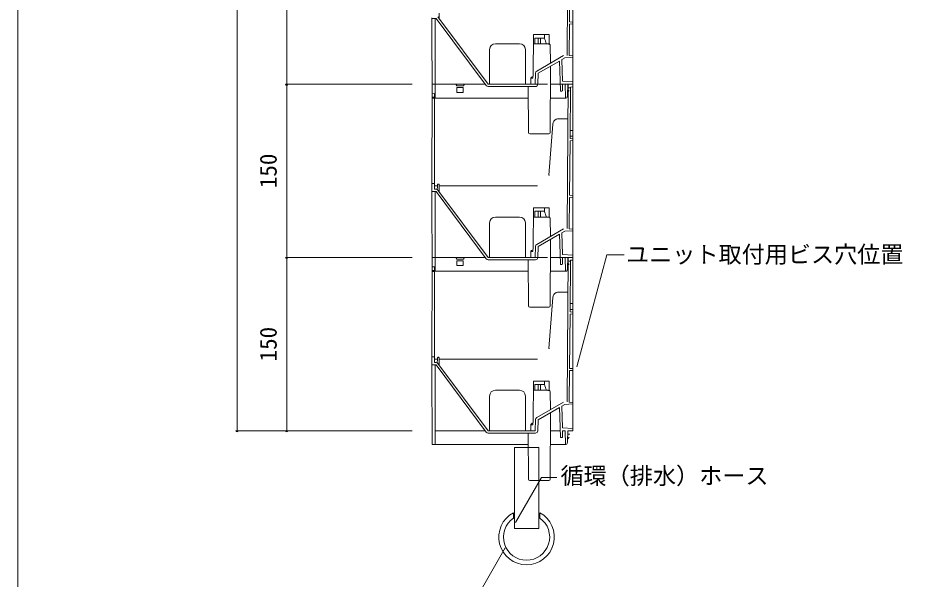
# Model space of a CAD drawing. Units: millimetres, scale not verified. Extents: x -6713 to 1917, y -1364 to 1364.
# Drawn here: x -1916 to -1146, y -877 to -391 of the extents above; entities that cross this region are included whole.
import ezdxf
from ezdxf.enums import TextEntityAlignment as Align

# ---------------------------------------------------------------- set-up
doc = ezdxf.new("R2010")
doc.units = ezdxf.units.MM
doc.header["$LTSCALE"] = 10
doc.linetypes.add('DASHED1', pattern=[1.8, 1.2, -0.6])
for name, color, linetype, lineweight in [('0-6_A-7', 5, 'Continuous', 18), ('2-4', 7, 'Continuous', 18), ('2-5', 7, 'Continuous', 18), ('7-A', 7, 'Continuous', 9), ('F-4', 7, 'Continuous', 18)]:
    doc.layers.add(name, color=color, linetype=linetype, lineweight=lineweight)
doc.styles.add('ＭＳ ゴシック', font='')
doc.styles.get('ＭＳ ゴシック').set_extended_font_data('MS Gothic')

msp = doc.modelspace()

# ---------------------------------------------------------------- linework, layer by layer
at = {"layer": '0-6_A-7'}
msp.add_line((-1494.24, -850.23), (-1524.25, -902.22), dxfattribs=at)
for points in [[(-1432.4, -693.69), (-1406.42, -596.74), (-1391.33, -596.74)], [(-1485.5, -828.5), (-1462.93, -789.39), (-1449.54, -789.39)], [(-1485.5, -828.5), (-1462.93, -789.39), (-1449.54, -789.39)]]:
    msp.add_lwpolyline(points, dxfattribs=at)
at = {"layer": '2-4'}
for p, q in [((-1440.85, -423.91), (-1439.85, -298.91)), ((-1438.62, -394.92), (-1438.24, -347.87)), ((-1435.85, -395.16), (-1435.85, -347.66)), ((-1557.82, -396.19), (-1557.85, -391.41)), ((-1555.05, -391.91), (-1555.05, -406.64)), ((-1555.05, -391.91), (-1555.05, -391.91)), ((-1555.05, -391.91), (-1555.05, -391.91)), ((-1554.16, -391.91), (-1510.66, -450.11)), ((-1509.05, -448.91), (-1552.55, -390.71)), ((-1551.5, -387.38), (-1551.37, -392.3)), ((-1557.43, -460.91), (-1557.82, -396.19)), ((-1438.85, -424.1), (-1438.64, -396.9)), ((-1435.85, -396.66), (-1438.64, -396.9)), ((-1435.85, -395.16), (-1438.62, -394.92)), ((-1435.85, -396.66), (-1435.85, -395.16)), ((-1435.85, -424.36), (-1435.85, -396.66)), ((-1555.05, -448.91), (-1555.05, -406.64)), ((-1469.85, -406.21), (-1470.15, -440.41)), ((-1469.55, -405.91), (-1456.62, -405.91)), ((-1460.41, -406.21), (-1460.4, -408.91)), ((-1456.32, -406.21), (-1456.25, -414.44)), ((-1502.85, -413.91), (-1481.85, -413.91)), ((-1469.91, -413.91), (-1457.46, -413.91)), ((-1468.75, -408.91), (-1468.78, -413.91)), ((-1468.75, -408.91), (-1460.4, -408.91)), ((-1465.85, -413.91), (-1465.85, -408.91)), ((-1463.85, -413.91), (-1463.85, -408.91)), ((-1460.4, -408.91), (-1460.34, -408.91)), ((-1460.4, -408.91), (-1460.34, -408.91)), ((-1456.26, -412.86), (-1455.9, -414.13)), ((-1455.53, -414.89), (-1455.26, -430.75)), ((-1507.85, -448.91), (-1507.85, -418.91)), ((-1476.85, -418.91), (-1476.85, -448.91)), ((-1443.82, -424.18), (-1467.1, -437.56)), ((-1447.42, -428.84), (-1465.85, -439.44)), ((-1446.57, -454.43), (-1447.42, -428.84)), ((-1442.67, -426.11), (-1445.26, -427.6)), ((-1444.64, -446.41), (-1445.26, -427.6)), ((-1443.82, -424.18), (-1443.82, -424.18)), ((-1443.82, -424.18), (-1443.82, -424.18)), ((-1435.85, -425.76), (-1442.67, -426.11)), ((-1442.67, -426.11), (-1442.67, -426.11)), ((-1442.67, -426.11), (-1442.67, -426.11)), ((-1435.85, -424.36), (-1438.85, -424.1)), ((-1435.85, -425.76), (-1435.85, -424.36)), ((-1435.85, -446.88), (-1435.85, -425.76)), ((-1467.09, -437.56), (-1467.1, -437.56)), ((-1467.09, -437.56), (-1467.1, -437.56)), ((-1455.54, -490.92), (-1455.04, -433.22)), ((-1472.25, -444.31), (-1472.25, -448.91)), ((-1471.8, -443.78), (-1470.4, -443.78)), ((-1470.4, -443.78), (-1470.15, -440.41)), ((-1468.35, -448.91), (-1468.1, -439.24)), ((-1468.1, -439.24), (-1468.1, -439.25)), ((-1468.1, -439.25), (-1468.1, -439.24)), ((-1466.19, -448.98), (-1465.85, -439.44)), ((-1435.85, -446.88), (-1444.64, -446.41)), ((-1555.05, -448.91), (-1511.55, -448.91)), ((-1555.05, -448.91), (-1555.05, -460.91)), ((-1468.35, -448.91), (-1509.05, -448.91)), ((-1468.19, -450.91), (-1509.05, -450.91)), ((-1481.66, -450.78), (-1481.66, -450.91)), ((-1481.66, -450.78), (-1481.66, -450.91)), ((-1474.51, -450.91), (-1474.16, -490.92)), ((-1468.18, -450.91), (-1468.19, -450.91)), ((-1466.19, -448.98), (-1466.19, -448.98)), ((-1466.19, -448.98), (-1466.19, -448.98)), ((-1455.18, -448.91), (-1446.75, -448.91)), ((-1446.75, -448.91), (-1446.75, -448.91)), ((-1444.75, -454.42), (-1444.65, -448.91)), ((-1442.45, -448.91), (-1444.65, -448.91)), ((-1440.42, -458.25), (-1440.25, -448.91)), ((-1440.31, -451.9), (-1438.95, -451.98)), ((-1435.85, -448.91), (-1440.25, -448.91)), ((-1438.95, -451.98), (-1438.45, -452.01)), ((-1435.85, -448.91), (-1435.85, -446.88)), ((-1557.44, -458.25), (-1557.44, -458.64)), ((-1557.44, -458.64), (-1557.43, -460.12)), ((-1557.43, -460.12), (-1557.43, -460.91)), ((-1556.93, -460.91), (-1557.43, -460.91)), ((-1556.93, -460.91), (-1474.42, -460.91)), ((-1455.28, -460.91), (-1441.76, -460.91)), ((-1445.24, -454.91), (-1446.07, -454.91)), ((-1440.79, -460.12), (-1440.46, -458.64)), ((-1438.93, -454.47), (-1440.38, -456.18)), ((-1473.16, -491.91), (-1456.54, -491.91)), ((-1464.85, -491.91), (-1464.85, -491.91)), ((-1455.55, -490.92), (-1455.58, -490.92)), ((-1455.54, -490.92), (-1455.55, -490.92)), ((-1557.5, -598.91), (-1557.85, -691.4)), ((-1440.85, -723.91), (-1439.85, -598.91)), ((-1435.85, -601.16), (-1435.85, -598.91)), ((-1438.23, -645.95), (-1437.87, -601.33)), ((-1435.85, -601.16), (-1437.87, -601.33)), ((-1435.85, -634.02), (-1435.85, -601.16)), ((-1440.1, -628.91), (-1448.22, -628.91)), ((-1448.22, -628.91), (-1440.1, -628.91)), ((-1440.1, -629.41), (-1440.1, -628.91)), ((-1453.2, -633.53), (-1456.55, -677.67)), ((-1453.2, -633.53), (-1456.55, -677.67)), ((-1438.17, -638.91), (-1435.85, -638.91)), ((-1435.85, -634.02), (-1435.85, -638.91)), ((-1435.85, -638.91), (-1435.85, -643.84)), ((-1435.85, -646.16), (-1438.23, -645.95)), ((-1435.85, -643.84), (-1438.21, -643.9)), ((-1435.85, -646.16), (-1435.85, -643.84)), ((-1435.85, -647.66), (-1435.85, -646.16)), ((-1438.62, -694.92), (-1438.24, -647.87)), ((-1435.85, -647.66), (-1438.24, -647.87)), ((-1435.85, -695.16), (-1435.85, -647.66)), ((-1555.37, -684.91), (-1557.33, -684.91)), ((-1555.35, -689.91), (-1555.37, -684.91)), ((-1552.38, -685.31), (-1552.04, -685.31)), ((-1557.82, -696.19), (-1557.85, -691.41)), ((-1555.36, -686.91), (-1552.96, -686.91)), ((-1554.16, -689.91), (-1555.35, -689.91)), ((-1555.05, -691.91), (-1555.05, -706.64)), ((-1555.05, -691.91), (-1555.05, -691.91)), ((-1555.05, -691.91), (-1555.05, -691.91)), ((-1554.16, -691.91), (-1510.66, -750.11)), ((-1552.99, -687.36), (-1553.17, -690.17)), ((-1552.88, -685.78), (-1552.99, -687.34)), ((-1509.05, -748.91), (-1552.55, -690.71)), ((-1551.94, -689.44), (-1551.94, -689.44)), ((-1551.5, -687.38), (-1551.54, -685.8)), ((-1551.51, -686.91), (-1466.52, -686.91)), ((-1551.5, -687.38), (-1551.37, -692.3)), ((-1557.43, -760.91), (-1557.82, -696.19)), ((-1438.85, -724.1), (-1438.64, -696.9)), ((-1435.85, -696.66), (-1438.64, -696.9)), ((-1435.85, -695.16), (-1438.62, -694.92)), ((-1435.85, -696.66), (-1435.85, -695.16)), ((-1435.85, -724.36), (-1435.85, -696.66)), ((-1555.05, -748.91), (-1555.05, -706.64)), ((-1469.85, -706.21), (-1470.15, -740.41)), ((-1469.55, -705.91), (-1456.62, -705.91)), ((-1460.41, -706.21), (-1460.4, -708.91)), ((-1456.32, -706.21), (-1456.25, -714.44)), ((-1502.85, -713.91), (-1481.85, -713.91)), ((-1469.91, -713.91), (-1457.46, -713.91)), ((-1468.75, -708.91), (-1468.78, -713.91)), ((-1468.75, -708.91), (-1460.4, -708.91)), ((-1465.85, -713.91), (-1465.85, -708.91)), ((-1463.85, -713.91), (-1463.85, -708.91)), ((-1460.4, -708.91), (-1460.34, -708.91)), ((-1460.4, -708.91), (-1460.34, -708.91)), ((-1456.26, -712.86), (-1455.9, -714.13)), ((-1455.53, -714.89), (-1455.26, -730.75)), ((-1507.85, -748.91), (-1507.85, -718.91)), ((-1476.85, -718.91), (-1476.85, -748.91)), ((-1443.82, -724.18), (-1467.1, -737.56)), ((-1447.42, -728.84), (-1465.85, -739.44)), ((-1446.57, -754.43), (-1447.42, -728.84)), ((-1442.67, -726.11), (-1445.26, -727.6)), ((-1444.64, -746.41), (-1445.26, -727.6)), ((-1443.82, -724.18), (-1443.82, -724.18)), ((-1443.82, -724.18), (-1443.82, -724.18)), ((-1435.85, -725.76), (-1442.67, -726.11)), ((-1442.67, -726.11), (-1442.67, -726.11)), ((-1442.67, -726.11), (-1442.67, -726.11)), ((-1435.85, -724.36), (-1438.85, -724.1)), ((-1435.85, -725.76), (-1435.85, -724.36)), ((-1435.85, -746.88), (-1435.85, -725.76)), ((-1468.35, -748.91), (-1468.1, -739.24)), ((-1468.1, -739.24), (-1468.1, -739.25)), ((-1468.1, -739.25), (-1468.1, -739.24)), ((-1467.09, -737.56), (-1467.1, -737.56)), ((-1467.09, -737.56), (-1467.1, -737.56)), ((-1466.19, -748.98), (-1465.85, -739.44)), ((-1455.54, -790.92), (-1455.04, -733.22)), ((-1472.25, -744.31), (-1472.25, -748.91)), ((-1471.8, -743.78), (-1470.4, -743.78)), ((-1470.4, -743.78), (-1470.15, -740.41)), ((-1435.85, -746.88), (-1444.64, -746.41)), ((-1435.85, -748.91), (-1435.85, -746.88)), ((-1555.05, -748.91), (-1511.55, -748.91)), ((-1555.05, -748.91), (-1555.05, -760.91)), ((-1468.35, -748.91), (-1509.05, -748.91)), ((-1468.19, -750.91), (-1509.05, -750.91)), ((-1481.66, -750.78), (-1481.66, -750.91)), ((-1481.66, -750.78), (-1481.66, -750.91)), ((-1474.51, -750.91), (-1474.16, -790.92)), ((-1468.18, -750.91), (-1468.19, -750.91)), ((-1466.19, -748.98), (-1466.19, -748.98)), ((-1466.19, -748.98), (-1466.19, -748.98)), ((-1455.18, -748.91), (-1446.75, -748.91)), ((-1446.75, -748.91), (-1446.75, -748.91)), ((-1444.75, -754.42), (-1444.65, -748.91)), ((-1442.45, -748.91), (-1444.65, -748.91)), ((-1440.42, -758.25), (-1440.25, -748.91)), ((-1438.93, -754.47), (-1440.38, -756.18)), ((-1440.31, -751.9), (-1438.95, -751.98)), ((-1435.85, -748.91), (-1440.25, -748.91)), ((-1438.95, -751.98), (-1438.45, -752.01)), ((-1557.44, -758.25), (-1557.44, -758.64)), ((-1557.44, -758.64), (-1557.43, -760.12)), ((-1557.43, -760.12), (-1557.43, -760.91)), ((-1556.93, -760.91), (-1557.43, -760.91)), ((-1556.93, -760.91), (-1474.42, -760.91)), ((-1455.28, -760.91), (-1441.76, -760.91)), ((-1445.24, -754.91), (-1446.07, -754.91)), ((-1440.79, -760.12), (-1440.46, -758.64)), ((-1473.16, -791.91), (-1456.54, -791.91)), ((-1464.85, -791.91), (-1464.85, -791.91)), ((-1455.55, -790.92), (-1455.58, -790.92)), ((-1455.54, -790.92), (-1455.55, -790.92))]:
    msp.add_line(p, q, dxfattribs=at)
at = {"layer": '2-4', "linetype": 'DASHED1'}
for p, q in [((-1537, -598.91), (-1557.5, -598.91)), ((-1537, -598.91), (-1557.5, -598.91)), ((-1536.55, -598.91), (-1536.55, -600.27)), ((-1530.15, -598.91), (-1536.55, -598.91)), ((-1536.55, -600.27), (-1530.15, -600.27)), ((-1530.15, -598.91), (-1529.7, -598.91)), ((-1530.15, -600.27), (-1530.15, -598.91)), ((-1529.7, -598.91), (-1530.15, -600.27)), ((-1439.85, -598.91), (-1529.7, -598.91)), ((-1435.85, -598.91), (-1439.85, -598.91)), ((-1557.53, -607.11), (-1557.54, -610.21)), ((-1555.63, -607.09), (-1557.53, -607.11)), ((-1555.62, -610.11), (-1555.63, -607.09)), ((-1536.15, -601.81), (-1530.55, -601.81)), ((-1536.15, -601.81), (-1536.15, -606.01)), ((-1536.15, -606.01), (-1530.55, -606.01)), ((-1530.55, -601.81), (-1530.55, -606.01)), ((-1555.62, -610.11), (-1557.54, -610.21)), ((-1557.54, -610.21), (-1557.54, -611.01)), ((-1557.54, -611.01), (-1557.04, -611.01)), ((-1557.54, -611.01), (-1557.04, -611.01)), ((-1557.54, -611.01), (-1557.54, -611.01)), ((-1557.54, -611.02), (-1557.54, -611.01)), ((-1557.54, -611.02), (-1557.54, -611.01)), ((-1555.61, -611.01), (-1557.04, -611.01)), ((-1555.61, -611), (-1555.62, -610.11)), ((-1555.61, -611.01), (-1555.61, -611.01)), ((-1555.61, -611.01), (-1555.61, -611.01)), ((-1555.61, -611.01), (-1555.61, -611.01))]:
    msp.add_line(p, q, dxfattribs=at)
at = {"layer": '2-4'}
for points in [[(-1481.66, -450.78), (-1481.66, -450.91), (-1481.66, -450.78)], [(-1441.76, -460.91), (-1442.25, -460.91), (-1442.45, -448.91)], [(-1555.37, -684.91), (-1555.42, -670.08), (-1555.61, -611.01)], [(-1481.66, -750.78), (-1481.66, -750.91), (-1481.66, -750.78)], [(-1441.76, -760.91), (-1442.25, -760.91), (-1442.45, -748.91)]]:
    msp.add_lwpolyline(points, dxfattribs=at)
at = {"layer": '2-4', "linetype": 'DASHED1'}
msp.add_lwpolyline([(-1536.55, -598.91), (-1537, -598.91), (-1536.55, -600.27)], dxfattribs=at)
at = {"layer": '2-4'}
for centre, radius, start, end in [((-1557.34, -391.41), 0.5, 179.00002, 269.99998), ((-1556.81, 1845.9), 2237.81, 269.9864, 270.06802), ((-1469.55, -406.21), 0.3, 89.99969, 179.5), ((-1456.62, -406.21), 0.3, 0.5, 90), ((-1502.85, -418.91), 5, 90, 179.99986), ((-1481.85, -418.91), 5, 0, 89.99986), ((-1621.3, -464.73), 170.36, 17.35559, 19.1262), ((-1457.45, -415.11), 1.2, 54.51694, 90.45809), ((-1456.52, -414.91), 0.994, 0.98531, 51.17831), ((-1466.11, -439.29), 1.99, 119.78537, 178.61351), ((-1470.25, -444.31), 2, 91.02898, 179.99999), ((-1509.05, -448.91), 2, 216.77656, 270), ((-1468.19, -448.91), 2, 270, 358), ((-1446.07, -454.41), 0.5, 181.90966, 270.00018), ((-1445.24, -454.41), 0.5, 270.00068, 359.04496), ((-1441.76, -459.91), 1, 270, 347.65592), ((-1442.42, -458.22), 2, 347.68902, 358.98128), ((-1473.16, -490.91), 1, 180.49654, 269.99795), ((-1456.54, -490.91), 1, 270.00126, 359.49615), ((-1448.22, -633.91), 5, 112.74418, 175.66422), ((-1448.22, -633.91), 5, 89.99776, 112.74418), ((-1458.06, -702.49), 24.87, 85.37609, 86.52314), ((-1557.33, -685.41), 0.5, 89.99998, 179.78), ((-1552.39, -685.81), 0.5, 90.0002, 176.23596), ((-1552.05, -685.82), 0.509, 37.32552, 89.39723), ((-1552.04, -685.81), 0.5, 1.50744, 89.99178), ((-1557.34, -691.41), 0.5, 179.00002, 269.99998), ((-1556.81, 1545.9), 2237.81, 269.9864, 270.06802), ((-1554.16, -691.91), 2, 36.7769, 90.00023), ((-1469.55, -706.21), 0.3, 89.99969, 179.5), ((-1456.62, -706.21), 0.3, 0.5, 90), ((-1502.85, -718.91), 5, 90, 179.99986), ((-1481.85, -718.91), 5, 0, 89.99986), ((-1621.3, -764.73), 170.36, 17.35559, 19.1262), ((-1457.45, -715.11), 1.2, 54.51694, 90.45809), ((-1456.52, -714.91), 0.994, 0.98531, 51.17831), ((-1466.11, -739.29), 1.99, 119.78537, 178.61351), ((-1470.25, -744.31), 2, 91.02898, 179.99999), ((-1509.05, -748.91), 2, 216.77656, 270), ((-1468.19, -748.91), 2, 270, 358), ((-1446.07, -754.41), 0.5, 181.90966, 270.00018), ((-1445.24, -754.41), 0.5, 270.00068, 359.04496), ((-1441.76, -759.91), 1, 270, 347.65592), ((-1442.42, -758.22), 2, 347.68902, 358.98128), ((-1473.16, -790.91), 1, 180.49654, 269.99795), ((-1456.54, -790.91), 1, 270.00126, 359.49615)]:
    msp.add_arc(centre, radius, start, end, dxfattribs=at)
at = {"layer": '2-5'}
for p, q in [((-1726.24, 601.09), (-1726.24, -748.91)), ((-1683.34, -448.91), (-1683.34, -298.91)), ((-1682.34, -448.91), (-1684.34, -448.91)), ((-1682.34, -448.91), (-1684.34, -448.91)), ((-1683.34, -448.91), (-1574.86, -448.91)), ((-1683.34, -598.91), (-1683.34, -448.91)), ((-1557.5, -448.91), (-1557.85, -541.4)), ((-1440.85, -573.91), (-1439.85, -448.91)), ((-1438.23, -495.95), (-1437.87, -451.33)), ((-1435.85, -451.16), (-1437.87, -451.33)), ((-1435.85, -451.16), (-1435.85, -448.91)), ((-1435.85, -484.02), (-1435.85, -451.16)), ((-1453.2, -483.53), (-1456.55, -527.67)), ((-1453.2, -483.53), (-1456.55, -527.67)), ((-1440.1, -478.91), (-1448.22, -478.91)), ((-1448.22, -478.91), (-1440.1, -478.91)), ((-1440.1, -479.41), (-1440.1, -478.91)), ((-1435.85, -484.02), (-1435.85, -488.91)), ((-1438.17, -488.91), (-1435.85, -488.91)), ((-1435.85, -488.91), (-1435.85, -493.84)), ((-1438.62, -544.92), (-1438.24, -497.87)), ((-1435.85, -497.66), (-1438.24, -497.87)), ((-1435.85, -496.16), (-1438.23, -495.95)), ((-1435.85, -493.84), (-1438.21, -493.9)), ((-1435.85, -496.16), (-1435.85, -493.84)), ((-1435.85, -497.66), (-1435.85, -496.16)), ((-1435.85, -545.16), (-1435.85, -497.66)), ((-1555.37, -534.91), (-1557.33, -534.91)), ((-1555.35, -539.91), (-1555.37, -534.91)), ((-1555.36, -536.91), (-1552.96, -536.91)), ((-1552.99, -537.36), (-1553.17, -540.17)), ((-1552.88, -535.78), (-1552.99, -537.34)), ((-1552.38, -535.31), (-1552.04, -535.31)), ((-1551.5, -537.38), (-1551.54, -535.8)), ((-1551.51, -536.91), (-1466.52, -536.91)), ((-1551.5, -537.38), (-1551.37, -542.3)), ((-1557.82, -546.19), (-1557.85, -541.41)), ((-1557.82, -546.19), (-1557.43, -610.91)), ((-1554.16, -539.91), (-1555.35, -539.91)), ((-1555.05, -541.91), (-1555.05, -556.64)), ((-1554.16, -541.91), (-1510.66, -600.11)), ((-1509.05, -598.91), (-1552.55, -540.71)), ((-1551.94, -539.44), (-1551.94, -539.44)), ((-1435.85, -546.66), (-1438.64, -546.9)), ((-1435.85, -545.16), (-1438.62, -544.92)), ((-1435.85, -546.66), (-1435.85, -545.16)), ((-1435.85, -574.36), (-1435.85, -546.66)), ((-1438.85, -574.1), (-1438.64, -546.9)), ((-1555.05, -598.91), (-1555.05, -556.64)), ((-1469.85, -556.21), (-1470.15, -590.41)), ((-1469.55, -555.91), (-1456.62, -555.91)), ((-1468.75, -558.91), (-1468.78, -563.91)), ((-1468.75, -558.91), (-1460.4, -558.91)), ((-1465.85, -563.91), (-1465.85, -558.91)), ((-1463.85, -563.91), (-1463.85, -558.91)), ((-1460.41, -556.21), (-1460.4, -558.91)), ((-1460.4, -558.91), (-1460.34, -558.91)), ((-1456.32, -556.21), (-1456.25, -564.44)), ((-1507.85, -598.91), (-1507.85, -568.91)), ((-1502.85, -563.91), (-1481.85, -563.91)), ((-1476.85, -568.91), (-1476.85, -598.91)), ((-1469.91, -563.91), (-1457.46, -563.91)), ((-1456.26, -562.86), (-1455.9, -564.13)), ((-1455.53, -564.89), (-1455.26, -580.75)), ((-1443.82, -574.18), (-1467.1, -587.56)), ((-1442.67, -576.11), (-1445.26, -577.6)), ((-1444.64, -596.41), (-1445.26, -577.6)), ((-1443.82, -574.18), (-1443.82, -574.18)), ((-1435.85, -575.76), (-1442.67, -576.11)), ((-1442.67, -576.11), (-1442.67, -576.11)), ((-1435.85, -574.36), (-1438.85, -574.1)), ((-1435.85, -575.76), (-1435.85, -574.36)), ((-1435.85, -596.88), (-1435.85, -575.76)), ((-1447.42, -578.84), (-1465.85, -589.44)), ((-1455.54, -640.92), (-1455.04, -583.22)), ((-1446.57, -604.43), (-1447.42, -578.84)), ((-1470.4, -593.78), (-1470.15, -590.41)), ((-1468.35, -598.91), (-1468.1, -589.24)), ((-1468.1, -589.24), (-1468.1, -589.25)), ((-1466.19, -598.98), (-1465.85, -589.44)), ((-1682.34, -598.91), (-1684.34, -598.91)), ((-1682.34, -598.91), (-1684.34, -598.91)), ((-1683.34, -598.91), (-1574.86, -598.91)), ((-1683.34, -748.91), (-1683.34, -598.91)), ((-1555.05, -598.91), (-1511.55, -598.91)), ((-1555.05, -598.91), (-1555.05, -610.91)), ((-1468.35, -598.91), (-1509.05, -598.91)), ((-1481.66, -600.78), (-1481.66, -600.91)), ((-1472.25, -594.31), (-1472.25, -598.91)), ((-1471.8, -593.78), (-1470.4, -593.78)), ((-1466.19, -598.98), (-1466.19, -598.98)), ((-1455.18, -598.91), (-1446.75, -598.91)), ((-1446.75, -598.91), (-1446.75, -598.91)), ((-1444.75, -604.42), (-1444.65, -598.91)), ((-1442.45, -598.91), (-1444.65, -598.91)), ((-1435.85, -596.88), (-1444.64, -596.41)), ((-1440.42, -608.25), (-1440.25, -598.91)), ((-1435.85, -598.91), (-1440.25, -598.91)), ((-1435.85, -598.91), (-1435.85, -596.88)), ((-1474.51, -600.91), (-1474.16, -640.92)), ((-1445.24, -604.91), (-1446.07, -604.91)), ((-1438.93, -604.47), (-1440.38, -606.18)), ((-1440.31, -601.9), (-1438.95, -601.98)), ((-1438.95, -601.98), (-1438.45, -602.01)), ((-1556.93, -610.91), (-1557.43, -610.91)), ((-1556.93, -610.91), (-1474.42, -610.91)), ((-1455.28, -610.91), (-1441.76, -610.91)), ((-1440.79, -610.12), (-1440.46, -608.64)), ((-1473.16, -641.91), (-1456.54, -641.91)), ((-1464.85, -641.91), (-1464.85, -641.91)), ((-1455.55, -640.92), (-1455.58, -640.92)), ((-1455.54, -640.92), (-1455.55, -640.92)), ((-1725.24, -748.91), (-1727.24, -748.91)), ((-1726.24, -748.91), (-1574.86, -748.91)), ((-1682.34, -748.91), (-1684.34, -748.91)), ((-1683.34, -748.91), (-1574.86, -748.91))]:
    msp.add_line(p, q, dxfattribs=at)
at = {"layer": '2-5', "linetype": 'DASHED1'}
for p, q in [((-1537, -448.91), (-1557.5, -448.91)), ((-1536.55, -448.91), (-1536.55, -450.27)), ((-1530.15, -448.91), (-1536.55, -448.91)), ((-1536.55, -450.27), (-1530.15, -450.27)), ((-1536.15, -451.81), (-1536.15, -456.01)), ((-1536.15, -451.81), (-1530.55, -451.81)), ((-1530.55, -451.81), (-1530.55, -456.01)), ((-1530.15, -450.27), (-1530.15, -448.91)), ((-1439.85, -448.91), (-1529.7, -448.91)), ((-1435.85, -448.91), (-1439.85, -448.91)), ((-1557.53, -457.11), (-1557.54, -460.21)), ((-1555.62, -460.11), (-1557.54, -460.21)), ((-1557.54, -460.21), (-1557.54, -461.01)), ((-1557.54, -461.01), (-1557.04, -461.01)), ((-1557.54, -461.01), (-1557.04, -461.01)), ((-1557.54, -461.02), (-1557.54, -461.01)), ((-1555.63, -457.09), (-1557.53, -457.11)), ((-1555.61, -461.01), (-1557.04, -461.01)), ((-1555.62, -460.11), (-1555.63, -457.09)), ((-1555.61, -461), (-1555.62, -460.11)), ((-1555.61, -461.01), (-1555.61, -461.01)), ((-1536.15, -456.01), (-1530.55, -456.01))]:
    msp.add_line(p, q, dxfattribs=at)
for points in [[(-1536.55, -448.91), (-1537, -448.91), (-1536.55, -450.27)], [(-1530.15, -448.91), (-1529.7, -448.91), (-1530.15, -450.27)]]:
    msp.add_lwpolyline(points, dxfattribs=at)
at = {"layer": '2-5'}
for points in [[(-1555.37, -534.91), (-1555.42, -520.08), (-1555.61, -461.01)], [(-1441.76, -610.91), (-1442.25, -610.91), (-1442.45, -598.91)], [(-1468.18, -600.91), (-1468.19, -600.91), (-1509.05, -600.91)]]:
    msp.add_lwpolyline(points, dxfattribs=at)
for centre, radius, start, end in [((-1683.34, -448.91), 1, 180, 0), ((-1683.34, -448.91), 1, 180, 0), ((-1448.22, -483.91), 5, 112.74418, 175.66422), ((-1448.22, -483.91), 5, 89.99776, 112.74418), ((-1458.06, -552.49), 24.87, 85.37609, 86.52314), ((-1557.33, -535.41), 0.5, 89.99998, 179.78), ((-1552.39, -535.81), 0.5, 90.0002, 176.23596), ((-1552.05, -535.82), 0.509, 37.32552, 89.39723), ((-1552.04, -535.81), 0.5, 1.50744, 89.99178), ((-1557.34, -541.41), 0.5, 179.00002, 269.99998), ((-1556.81, 1695.9), 2237.81, 269.9864, 270.06802), ((-1554.16, -541.91), 2, 36.7769, 90.00023), ((-1469.55, -556.21), 0.3, 89.99969, 179.5), ((-1621.3, -614.73), 170.36, 17.35559, 19.1262), ((-1456.62, -556.21), 0.3, 0.5, 90), ((-1502.85, -568.91), 5, 90, 179.99986), ((-1481.85, -568.91), 5, 0, 89.99986), ((-1457.45, -565.11), 1.2, 54.51694, 90.45809), ((-1456.52, -564.91), 0.994, 0.98531, 51.17831), ((-1470.25, -594.31), 2, 91.02898, 179.99999), ((-1466.11, -589.29), 1.99, 119.78537, 178.61351), ((-1683.34, -598.91), 1, 180, 0), ((-1683.34, -598.91), 1, 180, 0), ((-1509.05, -598.91), 2, 216.77656, 270), ((-1468.19, -598.91), 2, 270, 358), ((-1446.07, -604.41), 0.5, 181.90966, 270.00018), ((-1445.24, -604.41), 0.5, 270.00068, 359.04496), ((-1442.42, -608.22), 2, 347.68902, 358.98128), ((-1441.76, -609.91), 1, 270, 347.65592), ((-1473.16, -640.91), 1, 180.49654, 269.99795), ((-1456.54, -640.91), 1, 270.00126, 359.49615), ((-1726.24, -748.91), 1, 180, 0), ((-1683.34, -748.91), 1, 180, 0)]:
    msp.add_arc(centre, radius, start, end, dxfattribs=at)
at = {"layer": '7-A'}
for p, q in [((-1486.35, -763.41), (-1486.35, -833.43)), ((-1486.35, -763.41), (-1465.35, -763.41)), ((-1465.35, -763.41), (-1465.35, -833.43)), ((-1487.26, -824.58), (-1487.26, -819.89)), ((-1464.44, -819.89), (-1464.44, -824.58)), ((-1465.35, -833.43), (-1486.35, -833.43))]:
    msp.add_line(p, q, dxfattribs=at)
for radius, start, end in [(24, 118.39144, 61.60856), (20, 124.79147, 55.20853)]:
    msp.add_arc((-1475.85, -841.01), radius, start, end, dxfattribs=at)
at = {"layer": 'F-4'}
msp.add_lwpolyline([(-1915.97, 1338.76), (-1915.97, -1364.21), (1900.73, -1364.21)], dxfattribs=at)

# ---------------------------------------------------------------- texts
at = {"layer": '0-6_A-7', "color": 7, "style": 'ＭＳ ゴシック'}
for s, p in [('ユニット取付用ビス穴位置', (-1389.77, -607.98)), ('循環（排水）ホース', (-1446.54, -799.65))]:
    msp.add_text(s, height=14.66, dxfattribs=at).set_placement(p, align=Align.BOTTOM_LEFT)
at = {"layer": '2-5', "style": 'ＭＳ ゴシック'}
for p in [(-1687.61, -538.91), (-1687.61, -688.91)]:
    msp.add_text('150', height=14.66, rotation=90, dxfattribs=at).set_placement(p, align=Align.BOTTOM_LEFT)

doc.saveas('drawing.dxf')
